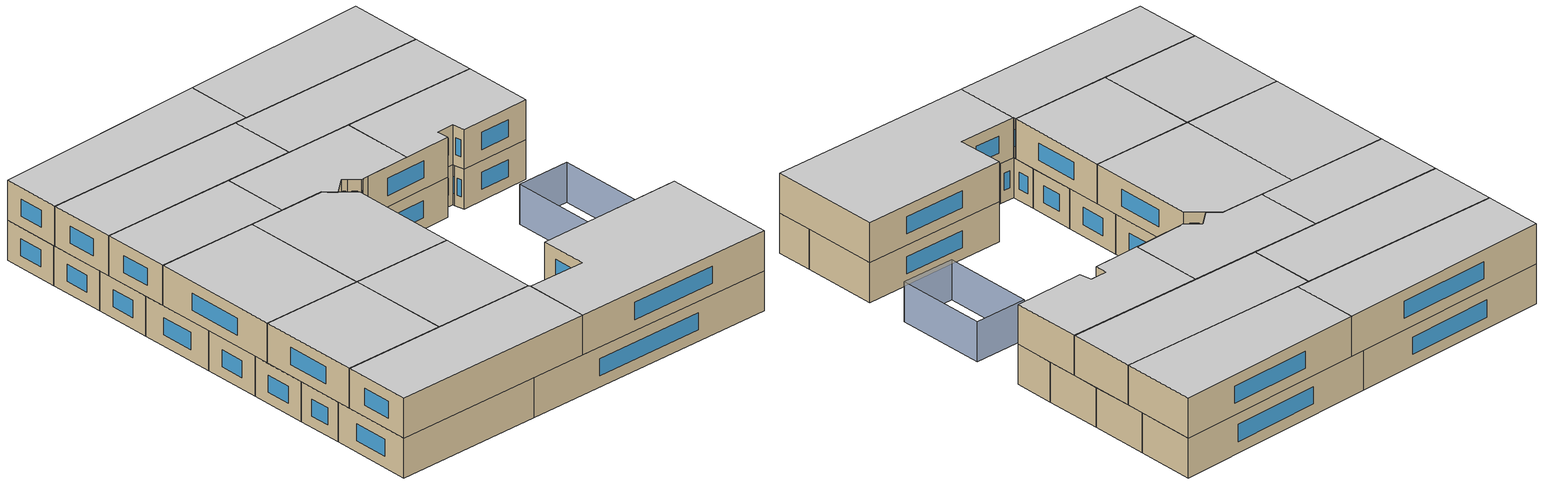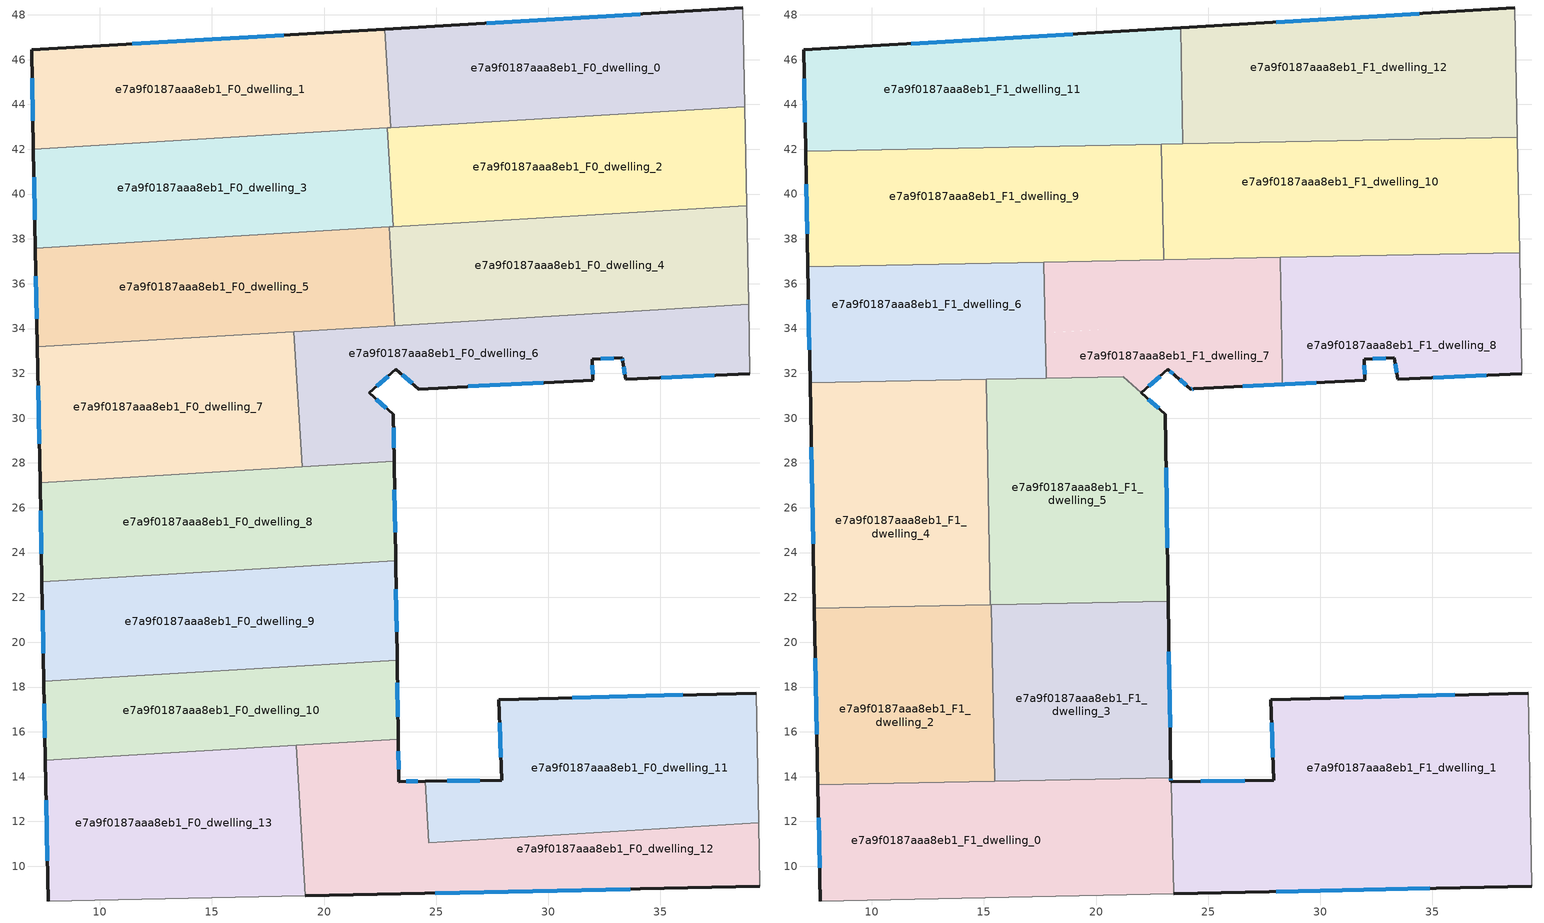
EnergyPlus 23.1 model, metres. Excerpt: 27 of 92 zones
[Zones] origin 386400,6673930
e7a9f0187aaa8eb1_F0_dwelling_0
 floor ground (EU_floor_Construction): 38.69,48.3 38.78,43.9 22.97,42.96 22.71,47.36 z0
 wall outside (EU_wall_Construction): 38.69,48.3 22.71,47.36 z0:3
 wall to e7a9f0187aaa8eb1_F0_dwelling_1 (EU_wall_Construction): 22.71,47.36 22.97,42.96 z0:3
 wall adiabatic (EU_wall_Construction): 38.78,43.9 38.69,48.3 z0:3
 wall to e7a9f0187aaa8eb1_F0_dwelling_2 (EU_wall_Construction): 22.97,42.96 38.78,43.9 z0:3
 window (EU_Window_Construction): 34.12,48.04 27.27,47.63 z0.86:2.14
e7a9f0187aaa8eb1_F0_dwelling_1
 floor ground (EU_floor_Construction): 22.71,47.36 22.97,42.96 7.03,42.01 6.95,46.43 z0
 wall outside (EU_wall_Construction): 22.71,47.36 6.95,46.43 7.03,42.01 z0:3
 wall to e7a9f0187aaa8eb1_F0_dwelling_3 (EU_wall_Construction): 7.03,42.01 22.82,42.95 z0:3
 wall to e7a9f0187aaa8eb1_F0_dwelling_2 (EU_wall_Construction): 22.82,42.95 22.97,42.96 z0:3
 window (EU_Window_Construction): 18.21,47.1 11.45,46.7 / 6.97,45.17 7.01,43.27 z0.86:2.14
e7a9f0187aaa8eb1_F0_dwelling_10
 floor ground (EU_floor_Construction): 23.26,19.19 23.31,15.68 7.57,14.74 7.5,18.25 z0
 wall outside (EU_wall_Construction): 23.31,15.68 23.26,19.19 / 7.5,18.25 7.57,14.74 z0:3
 wall to e7a9f0187aaa8eb1_F0_dwelling_9 (EU_wall_Construction): 23.26,19.19 7.5,18.25 z0:3
 wall to e7a9f0187aaa8eb1_F0_dwelling_13 (EU_wall_Construction): 7.57,14.74 18.76,15.41 z0:3
 wall to e7a9f0187aaa8eb1_F0_dwelling_12 (EU_wall_Construction): 18.76,15.41 23.31,15.68 z0:3
 window (EU_Window_Construction): 23.3,16.68 23.28,18.19 / 7.52,17.24 7.55,15.74 z0.86:2.14
e7a9f0187aaa8eb1_F0_dwelling_11
 floor ground (EU_floor_Construction): 39.29,17.73 39.4,11.93 24.68,11.05 24.52,13.79 27.93,13.84 27.8,17.42 z0
 wall outside (EU_wall_Construction): 39.29,17.73 27.8,17.42 27.93,13.84 24.52,13.79 z0:3
 wall adiabatic (EU_wall_Construction): 39.4,11.93 39.29,17.73 z0:3
 wall to e7a9f0187aaa8eb1_F0_dwelling_12 (EU_wall_Construction): 24.52,13.79 24.68,11.05 39.4,11.93 z0:3
 window (EU_Window_Construction): 36.01,17.64 31.08,17.51 / 26.96,13.83 25.5,13.81 / 27.84,16.4 27.89,14.86 z0.86:2.14
e7a9f0187aaa8eb1_F0_dwelling_12
 floor ground (EU_floor_Construction): 39.4,11.93 39.46,9.1 19.16,8.69 18.76,15.41 23.31,15.68 23.34,13.78 24.52,13.79 24.68,11.05 z0
 wall outside (EU_wall_Construction): 24.52,13.79 23.34,13.78 23.31,15.68 / 19.16,8.69 39.46,9.1 z0:3
 wall adiabatic (EU_wall_Construction): 39.46,9.1 39.4,11.93 z0:3
 wall to e7a9f0187aaa8eb1_F0_dwelling_13 (EU_wall_Construction): 18.76,15.41 19.16,8.69 z0:3
 window (EU_Window_Construction): 24.18,13.79 23.68,13.78 / 24.96,8.81 33.66,8.98 / 23.33,14.32 23.32,15.14 z0.86:2.14
e7a9f0187aaa8eb1_F0_dwelling_13
 floor ground (EU_floor_Construction): 18.76,15.41 19.16,8.69 7.69,8.45 7.57,14.74 z0
 wall outside (EU_wall_Construction): 7.57,14.74 7.69,8.45 z0:3
 wall adiabatic (EU_wall_Construction): 7.69,8.45 19.16,8.69 z0:3
 window (EU_Window_Construction): 7.6,12.94 7.65,10.25 z0.86:2.14
e7a9f0187aaa8eb1_F0_dwelling_2
 floor ground (EU_floor_Construction): 38.78,43.9 38.86,39.49 23.08,38.55 22.82,42.95 z0
 wall to e7a9f0187aaa8eb1_F0_dwelling_3 (EU_wall_Construction): 22.82,42.95 23.08,38.55 z0:3
 wall adiabatic (EU_wall_Construction): 38.86,39.49 38.78,43.9 z0:3
 wall to e7a9f0187aaa8eb1_F0_dwelling_4 (EU_wall_Construction): 23.08,38.55 38.86,39.49 z0:3
e7a9f0187aaa8eb1_F0_dwelling_3
 floor ground (EU_floor_Construction): 22.82,42.95 23.08,38.55 7.12,37.59 7.03,42.01 z0
 wall outside (EU_wall_Construction): 7.03,42.01 7.12,37.59 z0:3
 wall to e7a9f0187aaa8eb1_F0_dwelling_5 (EU_wall_Construction): 7.12,37.59 22.9,38.54 z0:3
 wall to e7a9f0187aaa8eb1_F0_dwelling_4 (EU_wall_Construction): 22.9,38.54 23.08,38.55 z0:3
 window (EU_Window_Construction): 7.06,40.75 7.1,38.85 z0.86:2.14
e7a9f0187aaa8eb1_F0_dwelling_4
 floor ground (EU_floor_Construction): 38.86,39.49 38.95,35.08 23.17,34.13 22.9,38.54 z0
 wall to e7a9f0187aaa8eb1_F0_dwelling_5 (EU_wall_Construction): 22.9,38.54 23.17,34.13 z0:3
 wall adiabatic (EU_wall_Construction): 38.95,35.08 38.86,39.49 z0:3
 wall to e7a9f0187aaa8eb1_F0_dwelling_6 (EU_wall_Construction): 23.17,34.13 38.95,35.08 z0:3
 ceiling adiabatic (EU_roof_Construction): 23.02,37.07 22.99,38.54 22.9,38.54 22.99,37.07 z3
e7a9f0187aaa8eb1_F0_dwelling_5
 floor ground (EU_floor_Construction): 22.9,38.54 23.17,34.13 7.21,33.18 7.12,37.59 z0
 wall outside (EU_wall_Construction): 7.12,37.59 7.21,33.18 z0:3
 wall to e7a9f0187aaa8eb1_F0_dwelling_7 (EU_wall_Construction): 7.21,33.18 18.66,33.86 z0:3
 wall to e7a9f0187aaa8eb1_F0_dwelling_6 (EU_wall_Construction): 18.66,33.86 23.17,34.13 z0:3
 window (EU_Window_Construction): 7.15,36.33 7.18,34.44 z0.86:2.14
e7a9f0187aaa8eb1_F0_dwelling_6
 floor ground (EU_floor_Construction): 38.95,35.08 39.01,31.98 33.46,31.74 33.33,32.52 33.3,32.7 31.97,32.63 32,31.7 24.22,31.3 23.21,32.18 22.02,31.13 23.1,30.17 23.13,28.07 19.02,27.82 18.66,33.86 z0
 wall outside (EU_wall_Construction): 23.13,28.07 23.1,30.17 22.02,31.13 23.21,32.18 24.22,31.3 32,31.7 31.97,32.63 33.3,32.7 33.33,32.52 33.46,31.74 39.01,31.98 z0:3
 wall to e7a9f0187aaa8eb1_F0_dwelling_7 (EU_wall_Construction): 18.66,33.86 19.02,27.82 z0:3
 wall adiabatic (EU_wall_Construction): 39.01,31.98 38.95,35.08 z0:3
 wall to e7a9f0187aaa8eb1_F0_dwelling_8 (EU_wall_Construction): 19.02,27.82 23.13,28.07 z0:3
 window (EU_Window_Construction): 35.05,31.81 37.42,31.91 / 33.37,32.3 33.43,31.97 / 33.31,32.65 33.33,32.57 / 32.35,32.65 32.92,32.68 / 31.99,31.97 31.98,32.36 / 26.45,31.41 29.78,31.59 / 23.5,31.93 23.93,31.55 / 22.36,31.43 22.87,31.88 / 22.79,30.44 22.33,30.85 / 23.12,28.67 23.1,29.57 z0.86:2.14
 roof outside (EU_roof_Construction): 32,31.7 26.69,31.43 24.54,31.31 z3
e7a9f0187aaa8eb1_F0_dwelling_7
 floor ground (EU_floor_Construction): 18.66,33.86 19.02,27.82 7.33,27.12 7.21,33.18 z0
 wall outside (EU_wall_Construction): 7.21,33.18 7.33,27.12 z0:3
 wall to e7a9f0187aaa8eb1_F0_dwelling_8 (EU_wall_Construction): 7.33,27.12 19.02,27.82 z0:3
 window (EU_Window_Construction): 7.24,31.45 7.29,28.85 z0.86:2.14
 ceiling adiabatic (EU_roof_Construction): 19.02,27.82 18.66,33.86 7.21,33.18 7.33,27.12 z3
e7a9f0187aaa8eb1_F0_dwelling_8
 floor ground (EU_floor_Construction): 23.13,28.07 23.19,23.63 7.41,22.69 7.33,27.12 z0
 wall outside (EU_wall_Construction): 23.19,23.63 23.13,28.07 / 7.33,27.12 7.41,22.69 z0:3
 wall to e7a9f0187aaa8eb1_F0_dwelling_9 (EU_wall_Construction): 7.41,22.69 23.19,23.63 z0:3
 window (EU_Window_Construction): 23.17,24.9 23.15,26.8 / 7.35,25.86 7.39,23.96 z0.86:2.14
 ceiling adiabatic (EU_roof_Construction): 23.19,23.63 23.13,28.07 15.17,27.59 15.26,23.16 z3
e7a9f0187aaa8eb1_F0_dwelling_9
 floor ground (EU_floor_Construction): 23.19,23.63 23.26,19.19 7.5,18.25 7.41,22.69 z0
 wall outside (EU_wall_Construction): 23.26,19.19 23.19,23.63 / 7.41,22.69 7.5,18.25 z0:3
 window (EU_Window_Construction): 23.24,20.46 23.21,22.36 / 7.44,21.42 7.47,19.52 z0.86:2.14
e7a9f0187aaa8eb1_F1_dwelling_0
 floor to e7a9f0187aaa8eb1_F0_dwelling_13 (EU_floor_Construction): 18.85,13.86 19.16,8.69 7.69,8.45 7.59,13.64 z3
 floor to e7a9f0187aaa8eb1_F0_dwelling_12 (EU_floor_Construction): 23.34,13.95 23.34,13.78 23.37,13.78 23.47,8.77 19.16,8.69 18.85,13.86 z3
 wall outside (EU_wall_Construction): 7.59,13.64 7.69,8.45 / 23.37,13.78 23.34,13.78 23.34,13.95 z3:6
 wall to e7a9f0187aaa8eb1_F1_dwelling_1 (EU_wall_Construction): 23.47,8.77 23.37,13.78 z3:6
 wall adiabatic (EU_wall_Construction): 7.69,8.45 23.47,8.77 z3:6
 wall to e7a9f0187aaa8eb1_F1_dwelling_2 (EU_wall_Construction): 15.47,13.8 7.59,13.64 z3:6
 wall to e7a9f0187aaa8eb1_F1_dwelling_3 (EU_wall_Construction): 23.34,13.95 15.47,13.8 z3:6
 window (EU_Window_Construction): 7.62,12.16 7.66,9.93 / 23.34,13.83 23.34,13.9 z3.86:5.14
 ceiling to e7a9f0187aaa8eb1_F2_dwelling_0 (EU_floor_Construction): 23.47,8.77 23.37,13.78 23.34,13.78 23.34,13.95 7.59,13.64 7.69,8.45 z6
e7a9f0187aaa8eb1_F1_dwelling_1
 floor to e7a9f0187aaa8eb1_F0_dwelling_11 (EU_floor_Construction): 39.29,17.73 39.4,11.93 24.68,11.05 24.52,13.79 27.93,13.84 27.8,17.42 z3
 floor to e7a9f0187aaa8eb1_F0_dwelling_12 (EU_floor_Construction): 39.4,11.93 39.46,9.1 23.47,8.77 23.37,13.78 24.52,13.79 24.68,11.05 z3
 wall outside (EU_wall_Construction): 23.47,8.77 39.46,9.1 / 39.29,17.73 27.8,17.42 27.93,13.84 23.37,13.78 z3:6
 wall adiabatic (EU_wall_Construction): 39.46,9.1 39.29,17.73 z3:6
 window (EU_Window_Construction): 28.04,8.87 34.89,9.01 / 26.63,13.82 24.67,13.8 / 27.84,16.4 27.89,14.86 / 36.01,17.64 31.08,17.51 z3.86:5.14
 ceiling to e7a9f0187aaa8eb1_F2_dwelling_1 (EU_floor_Construction): 39.46,9.1 39.29,17.73 27.8,17.42 27.93,13.84 23.37,13.78 23.47,8.77 z6
e7a9f0187aaa8eb1_F1_dwelling_10
 floor to e7a9f0187aaa8eb1_F0_dwelling_2 (EU_floor_Construction): 38.8,42.53 38.86,39.49 23.08,38.55 22.95,40.74 22.92,42.22 z3
 floor to e7a9f0187aaa8eb1_F0_dwelling_4 (EU_floor_Construction): 38.86,39.49 38.9,37.38 23.02,37.07 22.99,38.54 z3
 floor to e7a9f0187aaa8eb1_F0_dwelling_3 (EU_floor_Construction): 22.95,40.74 23.08,38.55 22.99,38.54 z3
 wall adiabatic (EU_wall_Construction): 38.9,37.38 38.8,42.53 z3:6
 wall to e7a9f0187aaa8eb1_F1_dwelling_9 (EU_wall_Construction): 22.92,42.22 23.02,37.07 z3:6
 wall to e7a9f0187aaa8eb1_F1_dwelling_8 (EU_wall_Construction): 28.22,37.17 38.9,37.38 z3:6
 wall to e7a9f0187aaa8eb1_F1_dwelling_12 (EU_wall_Construction): 38.8,42.53 23.88,42.24 z3:6
 wall to e7a9f0187aaa8eb1_F1_dwelling_11 (EU_wall_Construction): 23.88,42.24 22.92,42.22 z3:6
 wall to e7a9f0187aaa8eb1_F1_dwelling_7 (EU_wall_Construction): 23.02,37.07 28.22,37.17 z3:6
 ceiling to e7a9f0187aaa8eb1_F2_dwelling_10 (EU_floor_Construction): 38.9,37.38 38.8,42.53 22.92,42.22 23.02,37.07 z6
e7a9f0187aaa8eb1_F1_dwelling_11
 floor to e7a9f0187aaa8eb1_F0_dwelling_1 (EU_floor_Construction): 22.71,47.36 22.97,42.96 7.03,42.01 6.95,46.43 z3
 floor to e7a9f0187aaa8eb1_F0_dwelling_0 (EU_floor_Construction): 23.78,47.43 23.87,43.01 22.97,42.96 22.71,47.36 z3
 floor to e7a9f0187aaa8eb1_F0_dwelling_3 (EU_floor_Construction): 22.82,42.95 22.86,42.22 7.04,41.91 7.03,42.01 z3
 floor to e7a9f0187aaa8eb1_F0_dwelling_2 (EU_floor_Construction): 23.87,43.01 23.88,42.24 22.92,42.22 22.9,42.22 22.86,42.22 22.82,42.95 z3
 wall outside (EU_wall_Construction): 23.78,47.43 6.95,46.43 7.04,41.91 z3:6
 wall to e7a9f0187aaa8eb1_F1_dwelling_12 (EU_wall_Construction): 23.88,42.24 23.78,47.43 z3:6
 wall to e7a9f0187aaa8eb1_F1_dwelling_9 (EU_wall_Construction): 7.04,41.91 22.92,42.22 z3:6
 window (EU_Window_Construction): 6.97,45.14 7.01,43.2 / 18.97,47.14 11.76,46.72 z3.86:5.14
 ceiling to e7a9f0187aaa8eb1_F2_dwelling_11 (EU_floor_Construction): 23.88,42.24 23.78,47.43 6.95,46.43 7.04,41.91 z6
e7a9f0187aaa8eb1_F1_dwelling_12
 floor to e7a9f0187aaa8eb1_F0_dwelling_0 (EU_floor_Construction): 38.69,48.3 38.78,43.9 23.87,43.01 23.78,47.43 z3
 floor to e7a9f0187aaa8eb1_F0_dwelling_2 (EU_floor_Construction): 38.78,43.9 38.8,42.53 23.88,42.24 23.87,43.01 z3
 wall outside (EU_wall_Construction): 38.69,48.3 23.78,47.43 z3:6
 wall adiabatic (EU_wall_Construction): 38.8,42.53 38.69,48.3 z3:6
 window (EU_Window_Construction): 34.43,48.05 28.04,47.68 z3.86:5.14
 ceiling to e7a9f0187aaa8eb1_F2_dwelling_12 (EU_floor_Construction): 38.8,42.53 38.69,48.3 23.78,47.43 23.88,42.24 z6
e7a9f0187aaa8eb1_F1_dwelling_2
 floor to e7a9f0187aaa8eb1_F0_dwelling_10 (EU_floor_Construction): 15.38,18.72 15.45,15.21 7.57,14.74 7.5,18.25 z3
 floor to e7a9f0187aaa8eb1_F0_dwelling_9 (EU_floor_Construction): 15.32,21.68 15.38,18.72 7.5,18.25 7.43,21.53 z3
 floor to e7a9f0187aaa8eb1_F0_dwelling_13 (EU_floor_Construction): 15.45,15.21 15.47,13.8 7.59,13.64 7.57,14.74 z3
 wall outside (EU_wall_Construction): 7.43,21.53 7.59,13.64 z3:6
 wall to e7a9f0187aaa8eb1_F1_dwelling_3 (EU_wall_Construction): 15.47,13.8 15.32,21.68 z3:6
 wall to e7a9f0187aaa8eb1_F1_dwelling_4 (EU_wall_Construction): 15.29,21.68 7.43,21.53 z3:6
 wall to e7a9f0187aaa8eb1_F1_dwelling_5 (EU_wall_Construction): 15.32,21.68 15.29,21.68 z3:6
 window (EU_Window_Construction): 7.48,19.27 7.54,15.9 z3.86:5.14
 ceiling to e7a9f0187aaa8eb1_F2_dwelling_2 (EU_floor_Construction): 15.47,13.8 15.32,21.68 7.43,21.53 7.59,13.64 z6
e7a9f0187aaa8eb1_F1_dwelling_3
 floor to e7a9f0187aaa8eb1_F0_dwelling_12 (EU_floor_Construction): 23.31,15.68 23.34,13.95 18.85,13.86 18.76,15.41 z3
 floor to e7a9f0187aaa8eb1_F0_dwelling_10 (EU_floor_Construction): 23.26,19.19 23.31,15.68 15.45,15.21 15.38,18.72 z3
 floor to e7a9f0187aaa8eb1_F0_dwelling_9 (EU_floor_Construction): 23.22,21.83 23.26,19.19 15.38,18.72 15.32,21.68 z3
 floor to e7a9f0187aaa8eb1_F0_dwelling_13 (EU_floor_Construction): 18.76,15.41 18.85,13.86 15.47,13.8 15.45,15.21 z3
 wall outside (EU_wall_Construction): 23.34,13.95 23.22,21.83 z3:6
 wall to e7a9f0187aaa8eb1_F1_dwelling_5 (EU_wall_Construction): 23.22,21.83 15.32,21.68 z3:6
 window (EU_Window_Construction): 23.31,16.2 23.25,19.58 z3.86:5.14
 ceiling to e7a9f0187aaa8eb1_F2_dwelling_3 (EU_floor_Construction): 23.34,13.95 23.22,21.83 15.32,21.68 15.47,13.8 z6
e7a9f0187aaa8eb1_F1_dwelling_4
 floor to e7a9f0187aaa8eb1_F0_dwelling_8 (EU_floor_Construction): 15.17,27.59 15.26,23.16 7.41,22.69 7.33,27.13 z3
 floor adiabatic (EU_floor_Construction): 15.09,31.73 15.17,27.59 7.33,27.13 7.24,31.58 z3
 floor to e7a9f0187aaa8eb1_F0_dwelling_9 (EU_floor_Construction): 15.26,23.16 15.29,21.68 7.43,21.53 7.41,22.69 z3
 wall outside (EU_wall_Construction): 7.24,31.58 7.43,21.53 z3:6
 wall to e7a9f0187aaa8eb1_F1_dwelling_5 (EU_wall_Construction): 15.29,21.68 15.09,31.73 z3:6
 wall to e7a9f0187aaa8eb1_F1_dwelling_6 (EU_wall_Construction): 15.09,31.73 7.24,31.58 z3:6
 window (EU_Window_Construction): 7.29,28.71 7.38,24.4 z3.86:5.14
 ceiling to e7a9f0187aaa8eb1_F2_dwelling_4 (EU_floor_Construction): 15.29,21.68 15.09,31.73 7.24,31.58 7.43,21.53 z6
e7a9f0187aaa8eb1_F1_dwelling_5
 floor to e7a9f0187aaa8eb1_F0_dwelling_6 (EU_floor_Construction): 23.1,30.17 23.13,28.07 19.02,27.82 18.78,31.81 21.21,31.85 z3
 floor to e7a9f0187aaa8eb1_F0_dwelling_9 (EU_floor_Construction): 23.19,23.63 23.22,21.83 15.29,21.68 15.26,23.16 z3
 floor adiabatic (EU_floor_Construction): 23.1,30.17 23.19,23.63 15.26,23.16 15.09,31.73 18.78,31.81 19.02,27.82 23.13,28.07 z3
 wall outside (EU_wall_Construction): 23.22,21.83 23.1,30.17 22.03,31.12 z3:6
 wall to e7a9f0187aaa8eb1_F1_dwelling_7 (EU_wall_Construction): 22.02,31.13 21.21,31.85 17.77,31.79 z3:6
 wall to e7a9f0187aaa8eb1_F1_dwelling_6 (EU_wall_Construction): 17.77,31.79 15.09,31.73 z3:6
 window (EU_Window_Construction): 22.79,30.44 22.33,30.85 / 23.19,24.21 23.13,27.78 z3.86:5.14
 ceiling to e7a9f0187aaa8eb1_F2_dwelling_5 (EU_floor_Construction): 23.22,21.83 23.1,30.17 21.21,31.85 15.09,31.73 15.29,21.68 z6
e7a9f0187aaa8eb1_F1_dwelling_6
 floor to e7a9f0187aaa8eb1_F0_dwelling_5 (EU_floor_Construction): 17.67,36.96 17.73,33.81 7.21,33.18 7.14,36.76 z3
 floor adiabatic (EU_floor_Construction): 17.73,33.81 17.77,31.79 7.24,31.58 7.21,33.18 z3
 wall outside (EU_wall_Construction): 7.14,36.76 7.24,31.58 z3:6
 wall to e7a9f0187aaa8eb1_F1_dwelling_7 (EU_wall_Construction): 17.77,31.79 17.67,36.96 z3:6
 wall to e7a9f0187aaa8eb1_F1_dwelling_9 (EU_wall_Construction): 17.67,36.96 7.14,36.76 z3:6
 window (EU_Window_Construction): 7.17,35.28 7.21,33.06 z3.86:5.14
 ceiling to e7a9f0187aaa8eb1_F2_dwelling_6 (EU_floor_Construction): 17.77,31.79 17.67,36.96 7.14,36.76 7.24,31.58 z6
e7a9f0187aaa8eb1_F1_dwelling_7
 floor to e7a9f0187aaa8eb1_F0_dwelling_6 (EU_floor_Construction): 28.27,34.44 28.32,31.52 24.54,31.31 24.22,31.3 23.21,32.18 22.02,31.13 21.21,31.85 18.78,31.81 18.66,33.86 z3
 floor to e7a9f0187aaa8eb1_F0_dwelling_5 (EU_floor_Construction): 22.99,37.07 23.17,34.13 17.73,33.81 17.67,36.96 z3
 floor to e7a9f0187aaa8eb1_F0_dwelling_4 (EU_floor_Construction): 28.22,37.17 28.27,34.44 23.17,34.13 22.99,37.07 z3
 floor adiabatic (EU_floor_Construction): 18.66,33.86 18.78,31.81 17.77,31.79 17.73,33.81 z3
 wall outside (EU_wall_Construction): 22.02,31.13 23.21,32.18 23.53,31.9 24.22,31.3 24.36,31.3 z3:6
 wall to e7a9f0187aaa8eb1_F1_dwelling_8 (EU_wall_Construction): 28.31,32 28.22,37.17 / 24.37,31.31 28.32,31.52 28.32,32 z3:6
 wall to e7a9f0187aaa8eb1_F1_dwelling_9 (EU_wall_Construction): 23.02,37.07 17.67,36.96 z3:6
 window (EU_Window_Construction): 24.26,31.3 24.32,31.3 / 23.73,31.73 24.03,31.47 / 23.3,32.1 23.44,31.98 / 22.36,31.43 22.87,31.88 z3.86:5.14
 ceiling to e7a9f0187aaa8eb1_F2_dwelling_7 (EU_floor_Construction): 28.32,31.52 28.22,37.17 17.67,36.96 17.77,31.79 21.21,31.85 22.02,31.13 23.21,32.18 23.53,31.9 24.22,31.3 24.36,31.3 z6
e7a9f0187aaa8eb1_F1_dwelling_8
 floor to e7a9f0187aaa8eb1_F0_dwelling_4 (EU_floor_Construction): 38.9,37.38 38.95,35.08 28.27,34.44 28.22,37.17 z3
 floor to e7a9f0187aaa8eb1_F0_dwelling_6 (EU_floor_Construction): 38.95,35.08 39.01,31.98 33.46,31.74 33.3,32.7 31.97,32.63 32,31.7 26.69,31.43 28.32,31.52 28.32,32 28.27,34.44 z3
 wall outside (EU_wall_Construction): 24.37,31.31 32,31.7 31.97,32.63 33.3,32.7 33.46,31.74 39.01,31.98 z3:6
 wall adiabatic (EU_wall_Construction): 39.01,31.98 38.9,37.38 z3:6
 window (EU_Window_Construction): 35.05,31.81 37.42,31.91 / 33.35,32.43 33.42,32.02 / 32.35,32.65 32.92,32.68 / 31.99,31.97 31.98,32.36 / 26.55,31.42 29.82,31.59 z3.86:5.14
 ceiling to e7a9f0187aaa8eb1_F2_dwelling_8 (EU_floor_Construction): 39.01,31.98 38.9,37.38 28.22,37.17 28.32,32 28.32,31.52 24.37,31.31 32,31.7 31.97,32.63 33.3,32.7 33.46,31.74 z6
e7a9f0187aaa8eb1_F1_dwelling_9
 floor to e7a9f0187aaa8eb1_F0_dwelling_3 (EU_floor_Construction): 22.86,42.22 22.95,40.74 22.99,38.54 7.12,37.59 7.04,41.91 z3
 floor to e7a9f0187aaa8eb1_F0_dwelling_5 (EU_floor_Construction): 22.9,38.54 22.99,37.07 7.14,36.76 7.12,37.59 z3
 floor to e7a9f0187aaa8eb1_F0_dwelling_2 (EU_floor_Construction): 22.92,42.22 22.95,40.74 22.86,42.22 z3
 floor adiabatic (EU_floor_Construction): 22.99,38.54 23.02,37.07 22.99,37.07 22.9,38.54 z3
 wall outside (EU_wall_Construction): 7.04,41.91 7.14,36.76 z3:6
 window (EU_Window_Construction): 7.06,40.44 7.11,38.23 z3.86:5.14
 ceiling to e7a9f0187aaa8eb1_F2_dwelling_9 (EU_floor_Construction): 23.02,37.07 22.92,42.22 7.04,41.91 7.14,36.76 z6
shading: 39.09,28.03 39.22,21.07 / 39.22,21.07 35.05,20.99 / 35.05,20.99 34.92,27.95 / 34.92,27.95 39.09,28.03 z0:3
[Building]
EU S2 Campaign: North Axis=0; Terrain=City; Solar Distribution=FullExterior
[Site:Location]
Helsinki-Vantaa.AP: Latitude=60.317; Longitude=24.963; Time Zone=2; Elevation=54.6
[SizingPeriod:WeatherFileDays]
AnnualSizingPeriod: Begin Month=1; Begin Day of Month=1; End Month=12; End Day of Month=31; Day of Week for Start Day=Monday; Use Weather File Daylight Saving Period=No; Use Weather File Rain and Snow Indicators=No
[MATERIAL]
EU_InternalMass_Material: Roughness=MediumRough; Thickness=0.1; Conductivity=1; Density=1800; Specific Heat=900; Thermal Absorptance=0.9; Solar Absorptance=0.7; Visible Absorptance=0.7
[MATERIAL:NOMASS] Roughness=MediumRough; Thermal Absorptance=0.9; Solar Absorptance=0.7; Visible Absorptance=0.7
Name | Thermal Resistance
EU_wall_NoMass | 1.10183
EU_roof_NoMass; EU_floor_NoMass | 1.70606
[WINDOWMATERIAL:SIMPLEGLAZINGSYSTEM]
EU_Window_SimpleGlazing: UFactor=3.11035; Solar Heat Gain Coefficient=0.8; Visible Transmittance=0.8
[CONSTRUCTION]
EU_wall_Construction: EU_wall_NoMass
EU_roof_Construction: EU_roof_NoMass
EU_floor_Construction: EU_floor_NoMass
EU_Window_Construction: EU_Window_SimpleGlazing
EU_InternalMass_Construction: EU_InternalMass_Material
[ZONE] Type=1; Multiplier=1; Ceiling Height=autocalculate; Floor Area=autocalculate; Part of Total Floor Area=Yes
Name | Volume
e7a9f0187aaa8eb1_F0_dwelling_0 | 210.403
e7a9f0187aaa8eb1_F1_dwelling_0 | 245.479
e7a9f0187aaa8eb1_F0_dwelling_1; e7a9f0187aaa8eb1_F0_dwelling_7 | 210.415
e7a9f0187aaa8eb1_F1_dwelling_1 | 363.36
e7a9f0187aaa8eb1_F0_dwelling_10 | 166.06
e7a9f0187aaa8eb1_F1_dwelling_10 | 245.487
e7a9f0187aaa8eb1_F0_dwelling_11 | 232.567
e7a9f0187aaa8eb1_F1_dwelling_11 | 245.484
e7a9f0187aaa8eb1_F0_dwelling_12 | 221.492
e7a9f0187aaa8eb1_F1_dwelling_12 | 245.483
e7a9f0187aaa8eb1_F0_dwelling_13 | 221.495
e7a9f0187aaa8eb1_F0_dwelling_2 | 210.416
e7a9f0187aaa8eb1_F1_dwelling_2 | 186.52
e7a9f0187aaa8eb1_F0_dwelling_3 | 210.399
e7a9f0187aaa8eb1_F1_dwelling_3 | 186.523
e7a9f0187aaa8eb1_F0_dwelling_4 | 210.363
e7a9f0187aaa8eb1_F1_dwelling_4 | 237.05
e7a9f0187aaa8eb1_F0_dwelling_5 | 210.405
e7a9f0187aaa8eb1_F1_dwelling_5 | 235.2
e7a9f0187aaa8eb1_F0_dwelling_6 | 210.417
e7a9f0187aaa8eb1_F1_dwelling_6 | 163.644
e7a9f0187aaa8eb1_F1_dwelling_7 | 172.813
e7a9f0187aaa8eb1_F0_dwelling_8 | 210.401
e7a9f0187aaa8eb1_F1_dwelling_8 | 173.093
e7a9f0187aaa8eb1_F0_dwelling_9 | 210.419
e7a9f0187aaa8eb1_F1_dwelling_9 | 245.502
[INTERNALMASS] Construction=EU_InternalMass_Construction
Name | Zone or ZoneList | Surface Area
e7a9f0187aaa8eb1_F0_dwelling_0_EU_InternalMass | e7a9f0187aaa8eb1_F0_dwelling_0 | 70.1343
e7a9f0187aaa8eb1_F0_dwelling_1_EU_InternalMass | e7a9f0187aaa8eb1_F0_dwelling_1 | 70.1382
e7a9f0187aaa8eb1_F0_dwelling_2_EU_InternalMass | e7a9f0187aaa8eb1_F0_dwelling_2 | 70.1385
e7a9f0187aaa8eb1_F0_dwelling_3_EU_InternalMass | e7a9f0187aaa8eb1_F0_dwelling_3 | 70.1322
e7a9f0187aaa8eb1_F0_dwelling_4_EU_InternalMass | e7a9f0187aaa8eb1_F0_dwelling_4 | 70.1198
e7a9f0187aaa8eb1_F0_dwelling_5_EU_InternalMass | e7a9f0187aaa8eb1_F0_dwelling_5 | 70.135
e7a9f0187aaa8eb1_F0_dwelling_6_EU_InternalMass | e7a9f0187aaa8eb1_F0_dwelling_6 | 70.1394
e7a9f0187aaa8eb1_F0_dwelling_7_EU_InternalMass | e7a9f0187aaa8eb1_F0_dwelling_7 | 70.1391
e7a9f0187aaa8eb1_F0_dwelling_8_EU_InternalMass | e7a9f0187aaa8eb1_F0_dwelling_8 | 70.1339
e7a9f0187aaa8eb1_F0_dwelling_9_EU_InternalMass | e7a9f0187aaa8eb1_F0_dwelling_9 | 70.1397
e7a9f0187aaa8eb1_F0_dwelling_10_EU_InternalMass | e7a9f0187aaa8eb1_F0_dwelling_10 | 55.353
e7a9f0187aaa8eb1_F0_dwelling_11_EU_InternalMass | e7a9f0187aaa8eb1_F0_dwelling_11 | 77.5207
e7a9f0187aaa8eb1_F0_dwelling_12_EU_InternalMass | e7a9f0187aaa8eb1_F0_dwelling_12 | 73.8308
e7a9f0187aaa8eb1_F0_dwelling_13_EU_InternalMass | e7a9f0187aaa8eb1_F0_dwelling_13 | 73.8313
e7a9f0187aaa8eb1_F1_dwelling_0_EU_InternalMass | e7a9f0187aaa8eb1_F1_dwelling_0 | 81.8265
e7a9f0187aaa8eb1_F1_dwelling_1_EU_InternalMass | e7a9f0187aaa8eb1_F1_dwelling_1 | 121.117
e7a9f0187aaa8eb1_F1_dwelling_2_EU_InternalMass | e7a9f0187aaa8eb1_F1_dwelling_2 | 62.1733
e7a9f0187aaa8eb1_F1_dwelling_3_EU_InternalMass | e7a9f0187aaa8eb1_F1_dwelling_3 | 62.1744
e7a9f0187aaa8eb1_F1_dwelling_4_EU_InternalMass | e7a9f0187aaa8eb1_F1_dwelling_4 | 79.0171
e7a9f0187aaa8eb1_F1_dwelling_5_EU_InternalMass | e7a9f0187aaa8eb1_F1_dwelling_5 | 78.4001
e7a9f0187aaa8eb1_F1_dwelling_6_EU_InternalMass | e7a9f0187aaa8eb1_F1_dwelling_6 | 54.5514
e7a9f0187aaa8eb1_F1_dwelling_7_EU_InternalMass | e7a9f0187aaa8eb1_F1_dwelling_7 | 57.6036
e7a9f0187aaa8eb1_F1_dwelling_8_EU_InternalMass | e7a9f0187aaa8eb1_F1_dwelling_8 | 57.7184
e7a9f0187aaa8eb1_F1_dwelling_9_EU_InternalMass | e7a9f0187aaa8eb1_F1_dwelling_9 | 81.834
e7a9f0187aaa8eb1_F1_dwelling_10_EU_InternalMass | e7a9f0187aaa8eb1_F1_dwelling_10 | 81.8288
e7a9f0187aaa8eb1_F1_dwelling_11_EU_InternalMass | e7a9f0187aaa8eb1_F1_dwelling_11 | 81.8281
e7a9f0187aaa8eb1_F1_dwelling_12_EU_InternalMass | e7a9f0187aaa8eb1_F1_dwelling_12 | 81.8277
[OTHEREQUIPMENT] Fuel Type=Electricity; Design Level Calculation Method=Watts/Area; Power per Zone Floor Area=1; Fraction Latent=0; Fraction Radiant=0; Fraction Lost=0; Carbon Dioxide Generation Rate=0; EndUse Subcategory=EU_Step8_InternalGains
Name | Zone or ZoneList or Space or SpaceList | Schedule
EU_Step8_InternalGain_e7a9f0187aaa8eb1_F0_dwelling_0_f000 | e7a9f0187aaa8eb1_F0_dwelling_0 | EU_Step8_GainSchedule_e7a9f0187aaa8eb1_F0_dwelling_0_f000
EU_Step8_InternalGain_e7a9f0187aaa8eb1_F0_dwelling_1_f000 | e7a9f0187aaa8eb1_F0_dwelling_1 | EU_Step8_GainSchedule_e7a9f0187aaa8eb1_F0_dwelling_1_f000
EU_Step8_InternalGain_e7a9f0187aaa8eb1_F0_dwelling_2_f000 | e7a9f0187aaa8eb1_F0_dwelling_2 | EU_Step8_GainSchedule_e7a9f0187aaa8eb1_F0_dwelling_2_f000
EU_Step8_InternalGain_e7a9f0187aaa8eb1_F0_dwelling_3_f000 | e7a9f0187aaa8eb1_F0_dwelling_3 | EU_Step8_GainSchedule_e7a9f0187aaa8eb1_F0_dwelling_3_f000
EU_Step8_InternalGain_e7a9f0187aaa8eb1_F0_dwelling_4_f000 | e7a9f0187aaa8eb1_F0_dwelling_4 | EU_Step8_GainSchedule_e7a9f0187aaa8eb1_F0_dwelling_4_f000
EU_Step8_InternalGain_e7a9f0187aaa8eb1_F0_dwelling_5_f000 | e7a9f0187aaa8eb1_F0_dwelling_5 | EU_Step8_GainSchedule_e7a9f0187aaa8eb1_F0_dwelling_5_f000
EU_Step8_InternalGain_e7a9f0187aaa8eb1_F0_dwelling_6_f000 | e7a9f0187aaa8eb1_F0_dwelling_6 | EU_Step8_GainSchedule_e7a9f0187aaa8eb1_F0_dwelling_6_f000
EU_Step8_InternalGain_e7a9f0187aaa8eb1_F0_dwelling_7_f000 | e7a9f0187aaa8eb1_F0_dwelling_7 | EU_Step8_GainSchedule_e7a9f0187aaa8eb1_F0_dwelling_7_f000
EU_Step8_InternalGain_e7a9f0187aaa8eb1_F0_dwelling_8_f000 | e7a9f0187aaa8eb1_F0_dwelling_8 | EU_Step8_GainSchedule_e7a9f0187aaa8eb1_F0_dwelling_8_f000
EU_Step8_InternalGain_e7a9f0187aaa8eb1_F0_dwelling_9_f000 | e7a9f0187aaa8eb1_F0_dwelling_9 | EU_Step8_GainSchedule_e7a9f0187aaa8eb1_F0_dwelling_9_f000
EU_Step8_InternalGain_e7a9f0187aaa8eb1_F0_dwelling_10_f000 | e7a9f0187aaa8eb1_F0_dwelling_10 | EU_Step8_GainSchedule_e7a9f0187aaa8eb1_F0_dwelling_10_f000
EU_Step8_InternalGain_e7a9f0187aaa8eb1_F0_dwelling_11_f000 | e7a9f0187aaa8eb1_F0_dwelling_11 | EU_Step8_GainSchedule_e7a9f0187aaa8eb1_F0_dwelling_11_f000
EU_Step8_InternalGain_e7a9f0187aaa8eb1_F0_dwelling_12_f000 | e7a9f0187aaa8eb1_F0_dwelling_12 | EU_Step8_GainSchedule_e7a9f0187aaa8eb1_F0_dwelling_12_f000
EU_Step8_InternalGain_e7a9f0187aaa8eb1_F0_dwelling_13_f000 | e7a9f0187aaa8eb1_F0_dwelling_13 | EU_Step8_GainSchedule_e7a9f0187aaa8eb1_F0_dwelling_13_f000
EU_Step8_InternalGain_e7a9f0187aaa8eb1_F1_dwelling_0_f000 | e7a9f0187aaa8eb1_F1_dwelling_0 | EU_Step8_GainSchedule_e7a9f0187aaa8eb1_F1_dwelling_0_f000
EU_Step8_InternalGain_e7a9f0187aaa8eb1_F1_dwelling_1_f000 | e7a9f0187aaa8eb1_F1_dwelling_1 | EU_Step8_GainSchedule_e7a9f0187aaa8eb1_F1_dwelling_1_f000
EU_Step8_InternalGain_e7a9f0187aaa8eb1_F1_dwelling_2_f000 | e7a9f0187aaa8eb1_F1_dwelling_2 | EU_Step8_GainSchedule_e7a9f0187aaa8eb1_F1_dwelling_2_f000
EU_Step8_InternalGain_e7a9f0187aaa8eb1_F1_dwelling_3_f000 | e7a9f0187aaa8eb1_F1_dwelling_3 | EU_Step8_GainSchedule_e7a9f0187aaa8eb1_F1_dwelling_3_f000
EU_Step8_InternalGain_e7a9f0187aaa8eb1_F1_dwelling_4_f000 | e7a9f0187aaa8eb1_F1_dwelling_4 | EU_Step8_GainSchedule_e7a9f0187aaa8eb1_F1_dwelling_4_f000
EU_Step8_InternalGain_e7a9f0187aaa8eb1_F1_dwelling_5_f000 | e7a9f0187aaa8eb1_F1_dwelling_5 | EU_Step8_GainSchedule_e7a9f0187aaa8eb1_F1_dwelling_5_f000
EU_Step8_InternalGain_e7a9f0187aaa8eb1_F1_dwelling_6_f000 | e7a9f0187aaa8eb1_F1_dwelling_6 | EU_Step8_GainSchedule_e7a9f0187aaa8eb1_F1_dwelling_6_f000
EU_Step8_InternalGain_e7a9f0187aaa8eb1_F1_dwelling_7_f000 | e7a9f0187aaa8eb1_F1_dwelling_7 | EU_Step8_GainSchedule_e7a9f0187aaa8eb1_F1_dwelling_7_f000
EU_Step8_InternalGain_e7a9f0187aaa8eb1_F1_dwelling_8_f000 | e7a9f0187aaa8eb1_F1_dwelling_8 | EU_Step8_GainSchedule_e7a9f0187aaa8eb1_F1_dwelling_8_f000
EU_Step8_InternalGain_e7a9f0187aaa8eb1_F1_dwelling_9_f000 | e7a9f0187aaa8eb1_F1_dwelling_9 | EU_Step8_GainSchedule_e7a9f0187aaa8eb1_F1_dwelling_9_f000
EU_Step8_InternalGain_e7a9f0187aaa8eb1_F1_dwelling_10_f000 | e7a9f0187aaa8eb1_F1_dwelling_10 | EU_Step8_GainSchedule_e7a9f0187aaa8eb1_F1_dwelling_10_f000
EU_Step8_InternalGain_e7a9f0187aaa8eb1_F1_dwelling_11_f000 | e7a9f0187aaa8eb1_F1_dwelling_11 | EU_Step8_GainSchedule_e7a9f0187aaa8eb1_F1_dwelling_11_f000
EU_Step8_InternalGain_e7a9f0187aaa8eb1_F1_dwelling_12_f000 | e7a9f0187aaa8eb1_F1_dwelling_12 | EU_Step8_GainSchedule_e7a9f0187aaa8eb1_F1_dwelling_12_f000
[ZONEVENTILATION:DESIGNFLOWRATE] Schedule=EU_AlwaysOn; Design Flow Rate Calculation Method=AirChanges/Hour; Air Changes per Hour=0.756316; Ventilation Type=Natural; Fan Pressure Rise=0; Fan Total Efficiency=1; Constant Term Coefficient=1; Temperature Term Coefficient=0; Velocity Term Coefficient=0; Velocity Squared Term Coefficient=0; Minimum Indoor Temperature=-100; Maximum Indoor Temperature=100; Delta Temperature=-100; Minimum Outdoor Temperature=-100; Maximum Outdoor Temperature=100; Maximum Wind Speed=40
Name | Zone or ZoneList or Space or SpaceList
EU_ConstantAir_e7a9f0187aaa8eb1_F0_dwelling_0 | e7a9f0187aaa8eb1_F0_dwelling_0
EU_ConstantAir_e7a9f0187aaa8eb1_F0_dwelling_1 | e7a9f0187aaa8eb1_F0_dwelling_1
EU_ConstantAir_e7a9f0187aaa8eb1_F0_dwelling_2 | e7a9f0187aaa8eb1_F0_dwelling_2
EU_ConstantAir_e7a9f0187aaa8eb1_F0_dwelling_3 | e7a9f0187aaa8eb1_F0_dwelling_3
EU_ConstantAir_e7a9f0187aaa8eb1_F0_dwelling_4 | e7a9f0187aaa8eb1_F0_dwelling_4
EU_ConstantAir_e7a9f0187aaa8eb1_F0_dwelling_5 | e7a9f0187aaa8eb1_F0_dwelling_5
EU_ConstantAir_e7a9f0187aaa8eb1_F0_dwelling_6 | e7a9f0187aaa8eb1_F0_dwelling_6
EU_ConstantAir_e7a9f0187aaa8eb1_F0_dwelling_7 | e7a9f0187aaa8eb1_F0_dwelling_7
EU_ConstantAir_e7a9f0187aaa8eb1_F0_dwelling_8 | e7a9f0187aaa8eb1_F0_dwelling_8
EU_ConstantAir_e7a9f0187aaa8eb1_F0_dwelling_9 | e7a9f0187aaa8eb1_F0_dwelling_9
EU_ConstantAir_e7a9f0187aaa8eb1_F0_dwelling_10 | e7a9f0187aaa8eb1_F0_dwelling_10
EU_ConstantAir_e7a9f0187aaa8eb1_F0_dwelling_11 | e7a9f0187aaa8eb1_F0_dwelling_11
EU_ConstantAir_e7a9f0187aaa8eb1_F0_dwelling_12 | e7a9f0187aaa8eb1_F0_dwelling_12
EU_ConstantAir_e7a9f0187aaa8eb1_F0_dwelling_13 | e7a9f0187aaa8eb1_F0_dwelling_13
EU_ConstantAir_e7a9f0187aaa8eb1_F1_dwelling_0 | e7a9f0187aaa8eb1_F1_dwelling_0
EU_ConstantAir_e7a9f0187aaa8eb1_F1_dwelling_1 | e7a9f0187aaa8eb1_F1_dwelling_1
EU_ConstantAir_e7a9f0187aaa8eb1_F1_dwelling_2 | e7a9f0187aaa8eb1_F1_dwelling_2
EU_ConstantAir_e7a9f0187aaa8eb1_F1_dwelling_3 | e7a9f0187aaa8eb1_F1_dwelling_3
EU_ConstantAir_e7a9f0187aaa8eb1_F1_dwelling_4 | e7a9f0187aaa8eb1_F1_dwelling_4
EU_ConstantAir_e7a9f0187aaa8eb1_F1_dwelling_5 | e7a9f0187aaa8eb1_F1_dwelling_5
EU_ConstantAir_e7a9f0187aaa8eb1_F1_dwelling_6 | e7a9f0187aaa8eb1_F1_dwelling_6
EU_ConstantAir_e7a9f0187aaa8eb1_F1_dwelling_7 | e7a9f0187aaa8eb1_F1_dwelling_7
EU_ConstantAir_e7a9f0187aaa8eb1_F1_dwelling_8 | e7a9f0187aaa8eb1_F1_dwelling_8
EU_ConstantAir_e7a9f0187aaa8eb1_F1_dwelling_9 | e7a9f0187aaa8eb1_F1_dwelling_9
EU_ConstantAir_e7a9f0187aaa8eb1_F1_dwelling_10 | e7a9f0187aaa8eb1_F1_dwelling_10
EU_ConstantAir_e7a9f0187aaa8eb1_F1_dwelling_11 | e7a9f0187aaa8eb1_F1_dwelling_11
EU_ConstantAir_e7a9f0187aaa8eb1_F1_dwelling_12 | e7a9f0187aaa8eb1_F1_dwelling_12
[HVACTEMPLATE:THERMOSTAT] Constant Heating Setpoint=20; Constant Cooling Setpoint=50
EU_HeatOnly_e7a9f0187aaa8eb1_F0_dwelling_0; EU_HeatOnly_e7a9f0187aaa8eb1_F0_dwelling_1; EU_HeatOnly_e7a9f0187aaa8eb1_F0_dwelling_2; EU_HeatOnly_e7a9f0187aaa8eb1_F0_dwelling_3; EU_HeatOnly_e7a9f0187aaa8eb1_F0_dwelling_4; EU_HeatOnly_e7a9f0187aaa8eb1_F0_dwelling_5; EU_HeatOnly_e7a9f0187aaa8eb1_F0_dwelling_6; EU_HeatOnly_e7a9f0187aaa8eb1_F0_dwelling_7; EU_HeatOnly_e7a9f0187aaa8eb1_F0_dwelling_8; EU_HeatOnly_e7a9f0187aaa8eb1_F0_dwelling_9; EU_HeatOnly_e7a9f0187aaa8eb1_F0_dwelling_10; EU_HeatOnly_e7a9f0187aaa8eb1_F0_dwelling_11; EU_HeatOnly_e7a9f0187aaa8eb1_F0_dwelling_12; EU_HeatOnly_e7a9f0187aaa8eb1_F0_dwelling_13; EU_HeatOnly_e7a9f0187aaa8eb1_F1_dwelling_0; EU_HeatOnly_e7a9f0187aaa8eb1_F1_dwelling_1; EU_HeatOnly_e7a9f0187aaa8eb1_F1_dwelling_2; EU_HeatOnly_e7a9f0187aaa8eb1_F1_dwelling_3; EU_HeatOnly_e7a9f0187aaa8eb1_F1_dwelling_4; EU_HeatOnly_e7a9f0187aaa8eb1_F1_dwelling_5; EU_HeatOnly_e7a9f0187aaa8eb1_F1_dwelling_6; EU_HeatOnly_e7a9f0187aaa8eb1_F1_dwelling_7; EU_HeatOnly_e7a9f0187aaa8eb1_F1_dwelling_8; EU_HeatOnly_e7a9f0187aaa8eb1_F1_dwelling_9; EU_HeatOnly_e7a9f0187aaa8eb1_F1_dwelling_10; EU_HeatOnly_e7a9f0187aaa8eb1_F1_dwelling_11; EU_HeatOnly_e7a9f0187aaa8eb1_F1_dwelling_12; EU_HeatOnly_e7a9f0187aaa8eb1_F2_dwelling_0; EU_HeatOnly_e7a9f0187aaa8eb1_F2_dwelling_1; EU_HeatOnly_e7a9f0187aaa8eb1_F2_dwelling_2; EU_HeatOnly_e7a9f0187aaa8eb1_F2_dwelling_3; EU_HeatOnly_e7a9f0187aaa8eb1_F2_dwelling_4; EU_HeatOnly_e7a9f0187aaa8eb1_F2_dwelling_5; EU_HeatOnly_e7a9f0187aaa8eb1_F2_dwelling_6; EU_HeatOnly_e7a9f0187aaa8eb1_F2_dwelling_7; EU_HeatOnly_e7a9f0187aaa8eb1_F2_dwelling_8; EU_HeatOnly_e7a9f0187aaa8eb1_F2_dwelling_9; EU_HeatOnly_e7a9f0187aaa8eb1_F2_dwelling_10; EU_HeatOnly_e7a9f0187aaa8eb1_F2_dwelling_11; EU_HeatOnly_e7a9f0187aaa8eb1_F2_dwelling_12; EU_HeatOnly_e7a9f0187aaa8eb1_F3_dwelling_0; EU_HeatOnly_e7a9f0187aaa8eb1_F3_dwelling_1; EU_HeatOnly_e7a9f0187aaa8eb1_F3_dwelling_2; EU_HeatOnly_e7a9f0187aaa8eb1_F3_dwelling_3
[HVACTEMPLATE:ZONE:IDEALLOADSAIRSYSTEM] System Availability Schedule=EU_AlwaysOn; Maximum Heating Supply Air Temperature=50; Minimum Cooling Supply Air Temperature=13; Maximum Heating Supply Air Humidity Ratio=0.0156; Minimum Cooling Supply Air Humidity Ratio=0.0077; Heating Limit=NoLimit; Cooling Limit=NoLimit; Heating Availability Schedule=EU_AlwaysOn; Cooling Availability Schedule=EU_CoolingOff; Dehumidification Control Type=ConstantSensibleHeatRatio; Cooling Sensible Heat Ratio=0.7; Dehumidification Setpoint=60; Humidification Control Type=None; Humidification Setpoint=30; Outdoor Air Method=None; Outdoor Air Flow Rate per Person=0.00944; Outdoor Air Flow Rate per Zone Floor Area=0; Outdoor Air Flow Rate per Zone=0; Demand Controlled Ventilation Type=None; Outdoor Air Economizer Type=NoEconomizer; Heat Recovery Type=None; Sensible Heat Recovery Effectiveness=0.7; Latent Heat Recovery Effectiveness=0.65
Name | Template Thermostat
e7a9f0187aaa8eb1_F0_dwelling_0 | EU_HeatOnly_e7a9f0187aaa8eb1_F0_dwelling_0
e7a9f0187aaa8eb1_F0_dwelling_1 | EU_HeatOnly_e7a9f0187aaa8eb1_F0_dwelling_1
e7a9f0187aaa8eb1_F0_dwelling_2 | EU_HeatOnly_e7a9f0187aaa8eb1_F0_dwelling_2
e7a9f0187aaa8eb1_F0_dwelling_3 | EU_HeatOnly_e7a9f0187aaa8eb1_F0_dwelling_3
e7a9f0187aaa8eb1_F0_dwelling_4 | EU_HeatOnly_e7a9f0187aaa8eb1_F0_dwelling_4
e7a9f0187aaa8eb1_F0_dwelling_5 | EU_HeatOnly_e7a9f0187aaa8eb1_F0_dwelling_5
e7a9f0187aaa8eb1_F0_dwelling_6 | EU_HeatOnly_e7a9f0187aaa8eb1_F0_dwelling_6
e7a9f0187aaa8eb1_F0_dwelling_7 | EU_HeatOnly_e7a9f0187aaa8eb1_F0_dwelling_7
e7a9f0187aaa8eb1_F0_dwelling_8 | EU_HeatOnly_e7a9f0187aaa8eb1_F0_dwelling_8
e7a9f0187aaa8eb1_F0_dwelling_9 | EU_HeatOnly_e7a9f0187aaa8eb1_F0_dwelling_9
e7a9f0187aaa8eb1_F0_dwelling_10 | EU_HeatOnly_e7a9f0187aaa8eb1_F0_dwelling_10
e7a9f0187aaa8eb1_F0_dwelling_11 | EU_HeatOnly_e7a9f0187aaa8eb1_F0_dwelling_11
e7a9f0187aaa8eb1_F0_dwelling_12 | EU_HeatOnly_e7a9f0187aaa8eb1_F0_dwelling_12
e7a9f0187aaa8eb1_F0_dwelling_13 | EU_HeatOnly_e7a9f0187aaa8eb1_F0_dwelling_13
e7a9f0187aaa8eb1_F1_dwelling_0 | EU_HeatOnly_e7a9f0187aaa8eb1_F1_dwelling_0
e7a9f0187aaa8eb1_F1_dwelling_1 | EU_HeatOnly_e7a9f0187aaa8eb1_F1_dwelling_1
e7a9f0187aaa8eb1_F1_dwelling_2 | EU_HeatOnly_e7a9f0187aaa8eb1_F1_dwelling_2
e7a9f0187aaa8eb1_F1_dwelling_3 | EU_HeatOnly_e7a9f0187aaa8eb1_F1_dwelling_3
e7a9f0187aaa8eb1_F1_dwelling_4 | EU_HeatOnly_e7a9f0187aaa8eb1_F1_dwelling_4
e7a9f0187aaa8eb1_F1_dwelling_5 | EU_HeatOnly_e7a9f0187aaa8eb1_F1_dwelling_5
e7a9f0187aaa8eb1_F1_dwelling_6 | EU_HeatOnly_e7a9f0187aaa8eb1_F1_dwelling_6
e7a9f0187aaa8eb1_F1_dwelling_7 | EU_HeatOnly_e7a9f0187aaa8eb1_F1_dwelling_7
e7a9f0187aaa8eb1_F1_dwelling_8 | EU_HeatOnly_e7a9f0187aaa8eb1_F1_dwelling_8
e7a9f0187aaa8eb1_F1_dwelling_9 | EU_HeatOnly_e7a9f0187aaa8eb1_F1_dwelling_9
e7a9f0187aaa8eb1_F1_dwelling_10 | EU_HeatOnly_e7a9f0187aaa8eb1_F1_dwelling_10
e7a9f0187aaa8eb1_F1_dwelling_11 | EU_HeatOnly_e7a9f0187aaa8eb1_F1_dwelling_11
e7a9f0187aaa8eb1_F1_dwelling_12 | EU_HeatOnly_e7a9f0187aaa8eb1_F1_dwelling_12
[SIZING:ZONE] Zone Cooling Design Supply Air Temperature Input Method=SupplyAirTemperature; Zone Cooling Design Supply Air Temperature=13; Zone Heating Design Supply Air Temperature Input Method=SupplyAirTemperature; Zone Heating Design Supply Air Temperature=50; Zone Cooling Design Supply Air Humidity Ratio=0.008; Zone Heating Design Supply Air Humidity Ratio=0.008; Cooling Design Air Flow Method=DesignDay; Cooling Design Air Flow Rate=0; Cooling Minimum Air Flow per Zone Floor Area=0.000762; Cooling Minimum Air Flow=0; Cooling Minimum Air Flow Fraction=0.2; Heating Design Air Flow Method=DesignDay; Heating Design Air Flow Rate=0; Heating Maximum Air Flow per Zone Floor Area=0.002032; Heating Maximum Air Flow=0.141576; Heating Maximum Air Flow Fraction=0.3; Account for Dedicated Outdoor Air System=No; Dedicated Outdoor Air System Control Strategy=NeutralSupplyAir; Dedicated Outdoor Air Low Setpoint Temperature for Design=autosize; Dedicated Outdoor Air High Setpoint Temperature for Design=autosize; Zone Load Sizing Method=Sensible Load Only No Latent Load; Zone Latent Cooling Design Supply Air Humidity Ratio Input Method=HumidityRatioDifference; Zone Cooling Design Supply Air Humidity Ratio Difference=0.005; Zone Latent Heating Design Supply Air Humidity Ratio Input Method=HumidityRatioDifference; Zone Humidification Design Supply Air Humidity Ratio Difference=0.005
e7a9f0187aaa8eb1_F0_dwelling_0; e7a9f0187aaa8eb1_F0_dwelling_1; e7a9f0187aaa8eb1_F0_dwelling_2; e7a9f0187aaa8eb1_F0_dwelling_3; e7a9f0187aaa8eb1_F0_dwelling_4; e7a9f0187aaa8eb1_F0_dwelling_5; e7a9f0187aaa8eb1_F0_dwelling_6; e7a9f0187aaa8eb1_F0_dwelling_7; e7a9f0187aaa8eb1_F0_dwelling_8; e7a9f0187aaa8eb1_F0_dwelling_9; e7a9f0187aaa8eb1_F0_dwelling_10; e7a9f0187aaa8eb1_F0_dwelling_11; e7a9f0187aaa8eb1_F0_dwelling_12; e7a9f0187aaa8eb1_F0_dwelling_13; e7a9f0187aaa8eb1_F1_dwelling_0; e7a9f0187aaa8eb1_F1_dwelling_1; e7a9f0187aaa8eb1_F1_dwelling_2; e7a9f0187aaa8eb1_F1_dwelling_3; e7a9f0187aaa8eb1_F1_dwelling_4; e7a9f0187aaa8eb1_F1_dwelling_5; e7a9f0187aaa8eb1_F1_dwelling_6; e7a9f0187aaa8eb1_F1_dwelling_7; e7a9f0187aaa8eb1_F1_dwelling_8; e7a9f0187aaa8eb1_F1_dwelling_9; e7a9f0187aaa8eb1_F1_dwelling_10; e7a9f0187aaa8eb1_F1_dwelling_11; e7a9f0187aaa8eb1_F1_dwelling_12
[SCHEDULE:CONSTANT]
Name | Hourly Value
EU_AlwaysOn | 1
EU_CoolingOff | 0
[SCHEDULE:FILE] Column Number=1; Rows to Skip at Top=0; Number of Hours of Data=8760; Column Separator=Comma; Interpolate to Timestep=No; Minutes per Item=60; Adjust Schedule for Daylight Savings=Yes
Name | File
EU_Step8_GainSchedule_e7a9f0187aaa8eb1_F0_dwelling_0_f000 | ../../schedules/e7a9f0187aaa8eb1/e7a9f0187aaa8eb1_F0_dwelling_0_f000_gain.csv
EU_Step8_GainSchedule_e7a9f0187aaa8eb1_F0_dwelling_1_f000 | ../../schedules/e7a9f0187aaa8eb1/e7a9f0187aaa8eb1_F0_dwelling_1_f000_gain.csv
EU_Step8_GainSchedule_e7a9f0187aaa8eb1_F0_dwelling_2_f000 | ../../schedules/e7a9f0187aaa8eb1/e7a9f0187aaa8eb1_F0_dwelling_2_f000_gain.csv
EU_Step8_GainSchedule_e7a9f0187aaa8eb1_F0_dwelling_3_f000 | ../../schedules/e7a9f0187aaa8eb1/e7a9f0187aaa8eb1_F0_dwelling_3_f000_gain.csv
EU_Step8_GainSchedule_e7a9f0187aaa8eb1_F0_dwelling_4_f000 | ../../schedules/e7a9f0187aaa8eb1/e7a9f0187aaa8eb1_F0_dwelling_4_f000_gain.csv
EU_Step8_GainSchedule_e7a9f0187aaa8eb1_F0_dwelling_5_f000 | ../../schedules/e7a9f0187aaa8eb1/e7a9f0187aaa8eb1_F0_dwelling_5_f000_gain.csv
EU_Step8_GainSchedule_e7a9f0187aaa8eb1_F0_dwelling_6_f000 | ../../schedules/e7a9f0187aaa8eb1/e7a9f0187aaa8eb1_F0_dwelling_6_f000_gain.csv
EU_Step8_GainSchedule_e7a9f0187aaa8eb1_F0_dwelling_7_f000 | ../../schedules/e7a9f0187aaa8eb1/e7a9f0187aaa8eb1_F0_dwelling_7_f000_gain.csv
EU_Step8_GainSchedule_e7a9f0187aaa8eb1_F0_dwelling_8_f000 | ../../schedules/e7a9f0187aaa8eb1/e7a9f0187aaa8eb1_F0_dwelling_8_f000_gain.csv
EU_Step8_GainSchedule_e7a9f0187aaa8eb1_F0_dwelling_9_f000 | ../../schedules/e7a9f0187aaa8eb1/e7a9f0187aaa8eb1_F0_dwelling_9_f000_gain.csv
EU_Step8_GainSchedule_e7a9f0187aaa8eb1_F0_dwelling_10_f000 | ../../schedules/e7a9f0187aaa8eb1/e7a9f0187aaa8eb1_F0_dwelling_10_f000_gain.csv
EU_Step8_GainSchedule_e7a9f0187aaa8eb1_F0_dwelling_11_f000 | ../../schedules/e7a9f0187aaa8eb1/e7a9f0187aaa8eb1_F0_dwelling_11_f000_gain.csv
EU_Step8_GainSchedule_e7a9f0187aaa8eb1_F0_dwelling_12_f000 | ../../schedules/e7a9f0187aaa8eb1/e7a9f0187aaa8eb1_F0_dwelling_12_f000_gain.csv
EU_Step8_GainSchedule_e7a9f0187aaa8eb1_F0_dwelling_13_f000 | ../../schedules/e7a9f0187aaa8eb1/e7a9f0187aaa8eb1_F0_dwelling_13_f000_gain.csv
EU_Step8_GainSchedule_e7a9f0187aaa8eb1_F1_dwelling_0_f000 | ../../schedules/e7a9f0187aaa8eb1/e7a9f0187aaa8eb1_F1_dwelling_0_f000_gain.csv
EU_Step8_GainSchedule_e7a9f0187aaa8eb1_F1_dwelling_1_f000 | ../../schedules/e7a9f0187aaa8eb1/e7a9f0187aaa8eb1_F1_dwelling_1_f000_gain.csv
EU_Step8_GainSchedule_e7a9f0187aaa8eb1_F1_dwelling_2_f000 | ../../schedules/e7a9f0187aaa8eb1/e7a9f0187aaa8eb1_F1_dwelling_2_f000_gain.csv
EU_Step8_GainSchedule_e7a9f0187aaa8eb1_F1_dwelling_3_f000 | ../../schedules/e7a9f0187aaa8eb1/e7a9f0187aaa8eb1_F1_dwelling_3_f000_gain.csv
EU_Step8_GainSchedule_e7a9f0187aaa8eb1_F1_dwelling_4_f000 | ../../schedules/e7a9f0187aaa8eb1/e7a9f0187aaa8eb1_F1_dwelling_4_f000_gain.csv
EU_Step8_GainSchedule_e7a9f0187aaa8eb1_F1_dwelling_5_f000 | ../../schedules/e7a9f0187aaa8eb1/e7a9f0187aaa8eb1_F1_dwelling_5_f000_gain.csv
EU_Step8_GainSchedule_e7a9f0187aaa8eb1_F1_dwelling_6_f000 | ../../schedules/e7a9f0187aaa8eb1/e7a9f0187aaa8eb1_F1_dwelling_6_f000_gain.csv
EU_Step8_GainSchedule_e7a9f0187aaa8eb1_F1_dwelling_7_f000 | ../../schedules/e7a9f0187aaa8eb1/e7a9f0187aaa8eb1_F1_dwelling_7_f000_gain.csv
EU_Step8_GainSchedule_e7a9f0187aaa8eb1_F1_dwelling_8_f000 | ../../schedules/e7a9f0187aaa8eb1/e7a9f0187aaa8eb1_F1_dwelling_8_f000_gain.csv
EU_Step8_GainSchedule_e7a9f0187aaa8eb1_F1_dwelling_9_f000 | ../../schedules/e7a9f0187aaa8eb1/e7a9f0187aaa8eb1_F1_dwelling_9_f000_gain.csv
EU_Step8_GainSchedule_e7a9f0187aaa8eb1_F1_dwelling_10_f000 | ../../schedules/e7a9f0187aaa8eb1/e7a9f0187aaa8eb1_F1_dwelling_10_f000_gain.csv
EU_Step8_GainSchedule_e7a9f0187aaa8eb1_F1_dwelling_11_f000 | ../../schedules/e7a9f0187aaa8eb1/e7a9f0187aaa8eb1_F1_dwelling_11_f000_gain.csv
EU_Step8_GainSchedule_e7a9f0187aaa8eb1_F1_dwelling_12_f000 | ../../schedules/e7a9f0187aaa8eb1/e7a9f0187aaa8eb1_F1_dwelling_12_f000_gain.csv
